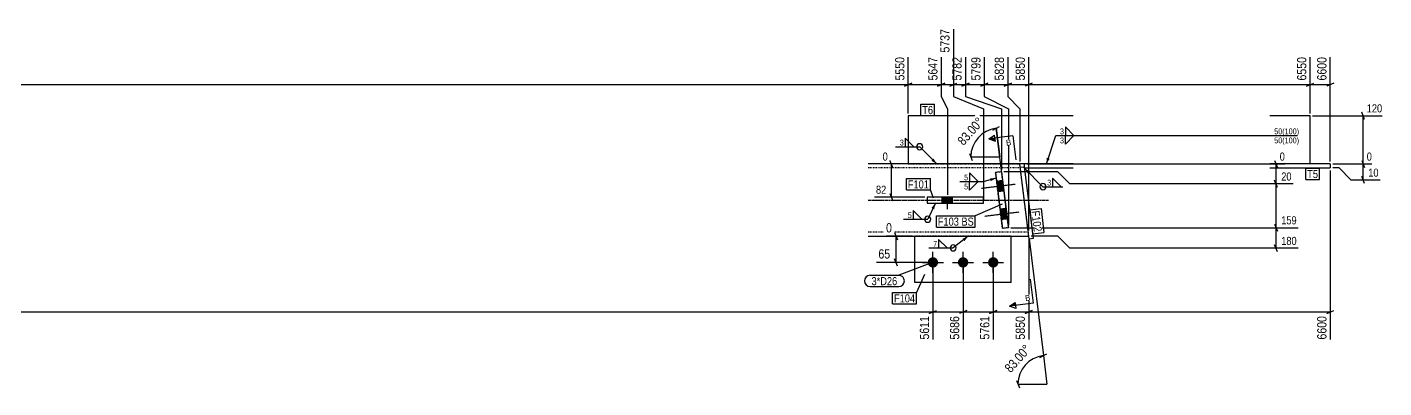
# Model space of a CAD drawing. Header units: millimetres. Extents: x 24 to 44783, y 9 to 937.
# Drawn here: x 41408 to 44783, y 14 to 913 of the extents above; entities that cross this region are included whole.
import ezdxf

# ---------------------------------------------------------------- set-up
doc = ezdxf.new("R2010")
doc.units = ezdxf.units.MM
doc.linetypes.add('DXK_LINE_DOT2', pattern=[3.9198, 1.9599, -1.9599])
doc.linetypes.add('DXK_LINE_DOT3', pattern=[5.9187, 2.979, -0.9799, 0.9799, -0.9799])
for name, color, linetype in [('MÅLSÆTNING', 7, 'Continuous'), ('STÅL', 7, 'Continuous'), ('TEKST', 7, 'Continuous')]:
    doc.layers.add(name, color=color, linetype=linetype)
doc.styles.add('Arial', font='ARIAL.TTF', dxfattribs={"height": 0.2})
doc.styles.add('Arial Narrow', font='ARIALN.TTF', dxfattribs={"height": 0.2})

msp = doc.modelspace()

# ---------------------------------------------------------------- hatches: boundary and pattern name
at = {"layer": 'STÅL', "linetype": 'Continuous'}
for points in [[(43837.6, 504.5), (43834.5, 530.4), (43819.6, 528.5), (43822.8, 502.7)], [(43710, 489.3), (43684, 489.3), (43684, 474.3), (43710, 474.3)], [(43846.2, 435.1), (43843, 460.9), (43828.1, 459), (43831.3, 433.2)], [(43661, 339.8, -1), (43661, 313.8, -1)], [(43736, 339.8, -1), (43736, 313.8, -1)], [(43811, 339.8, -1), (43811, 313.8, -1)]]:
    msp.add_hatch(color=96, dxfattribs=at).paths.add_polyline_path(points)
at = {"layer": 'TEKST', "linetype": 'Continuous'}
for color, points in [(3, [(43662.7, 585.1), (43670.6, 571.8), (43657.4, 579.8)]), (3, [(43951.5, 584.9), (43943.2, 571.8), (43944.3, 587.2)]), (3, [(43896.3, 548.5), (43888.3, 561.8), (43901.6, 553.8)]), (3, [(43803.1, 536.2), (43818.6, 536.8), (43805.2, 529)]), (3, [(43657.4, 462.4), (43667.2, 474.3), (43664.1, 459.2)]), (3, [(43734.7, 385.6), (43748.8, 391.8), (43739.2, 379.7)]), (30, [(43865.6, 227.3), (43866.5, 219.9), (43851.7, 218.1)])]:
    msp.add_hatch(color=color, dxfattribs=at).paths.add_polyline_path(points)

# ---------------------------------------------------------------- linework, layer by layer
at = {"layer": 'MÅLSÆTNING', "color": 7, "linetype": 'Continuous'}
for p, q in [((43711.8, 907.7), (43711.8, 739.4)), ((43599.6, 697.8), (43599.6, 838.1)), ((43599.6, 697.8), (43599.6, 838.1)), ((43681.8, 838.1), (43681.8, 739.4)), ((43741.8, 838.1), (43741.8, 739.4)), ((43788.9, 838.1), (43788.9, 739.4)), ((43847.2, 838.1), (43847.2, 739.4)), ((43899.3, 405.9), (43899.3, 838.1)), ((44599.6, 697.8), (44599.6, 838.1)), ((44649.6, 577.8), (44649.6, 838.1)), ((41189.6, 769.4), (43599.6, 769.4)), ((43608.6, 773), (43590.6, 765.8)), ((43590.6, 765.8), (43608.6, 773)), ((43599.6, 769.4), (43681.8, 769.4)), ((43702.8, 765.8), (43720.8, 773)), ((43732.8, 765.8), (43750.8, 773)), ((43741.8, 769.4), (43788.9, 769.4)), ((43797.9, 773), (43779.9, 765.8)), ((43838.2, 765.8), (43856.2, 773)), ((43847.2, 769.4), (43899.3, 769.4)), ((43908.3, 773), (43890.3, 765.8)), ((44590.6, 765.8), (44608.6, 773)), ((44599.6, 769.4), (44649.6, 769.4)), ((44658.6, 773), (44640.6, 765.8)), ((43741.8, 739.4), (43831.8, 709.4)), ((43788.9, 739.4), (43848.9, 709.4)), ((43788.9, 739.4), (43848.9, 709.4)), ((43831.8, 709.4), (43831.8, 558.2)), ((43831.8, 709.4), (43831.8, 558.2)), ((43847.2, 739.4), (43877.2, 709.4)), ((43847.2, 739.4), (43877.2, 709.4)), ((43848.9, 709.4), (43848.9, 419.2)), ((43848.9, 709.4), (43848.9, 419.2)), ((43877.2, 709.4), (43877.2, 577.8)), ((43877.2, 709.4), (43877.2, 577.8)), ((44605.6, 691.8), (44778.7, 691.8)), ((44734.9, 682.8), (44727.7, 700.8)), ((43810, 656), (43827, 665.3)), ((43832.2, 549.2), (43818.5, 660.7)), ((43818.5, 660.7), (43827.2, 589.2)), ((43561.3, 562.8), (43554.1, 580.8)), ((43751.6, 598.2), (43758.8, 580.2)), ((43755.2, 589.2), (43827.2, 589.2)), ((44511.2, 580.8), (44518.4, 562.8)), ((44727.7, 580.8), (44734.9, 562.8)), ((43593.6, 571.8), (43535.9, 571.8)), ((43557.7, 489.3), (43557.7, 571.8)), ((43971.4, 552.2), (43837.8, 552.2)), ((43971.4, 552.2), (43837.8, 552.2)), ((43894.3, 571.8), (44536.6, 571.8)), ((44001.4, 522.2), (43971.4, 552.2)), ((44001.4, 522.2), (43971.4, 552.2)), ((44514.8, 522.2), (44514.8, 571.8)), ((44649.6, 555.8), (44649.6, 134.7)), ((44655.6, 571.8), (44753.1, 571.8)), ((44671.3, 561.8), (44655.6, 561.8)), ((44701.3, 531.8), (44671.3, 561.8)), ((44734.9, 522.8), (44727.7, 540.8)), ((44731.3, 531.8), (44731.3, 571.8)), ((44557.1, 522.2), (44001.4, 522.2)), ((44557.1, 522.2), (44001.4, 522.2)), ((44518.4, 513.2), (44511.2, 531.2)), ((44518.4, 513.2), (44511.2, 531.2)), ((44514.8, 413.2), (44514.8, 522.2)), ((44773.5, 531.8), (44701.3, 531.8)), ((43641, 489.3), (43515.5, 489.3)), ((43554.1, 498.3), (43561.3, 480.3)), ((43854.9, 413.2), (44569.9, 413.2)), ((43854.9, 413.2), (44569.9, 413.2)), ((44511.2, 422.2), (44518.4, 404.2)), ((44511.2, 422.2), (44518.4, 404.2)), ((44514.8, 361.8), (44514.8, 413.2)), ((43610, 391.8), (43544.4, 391.8)), ((43565.6, 400.8), (43572.8, 382.8)), ((43569.2, 326.8), (43569.2, 391.8)), ((43900.1, 385.8), (43935.8, 94.9)), ((43971.4, 391.8), (43905.3, 391.8)), ((44001.4, 361.8), (43971.4, 391.8)), ((44569.9, 361.8), (44001.4, 361.8)), ((44518.4, 352.8), (44511.2, 370.8)), ((43655, 326.8), (43521, 326.8)), ((43572.8, 317.8), (43565.6, 335.8)), ((43661, 320.8), (43661, 134.7)), ((43661, 320.8), (43661, 134.7)), ((43736, 320.8), (43736, 134.7)), ((43736, 320.8), (43736, 134.7)), ((43811, 320.8), (43811, 134.7)), ((43811, 320.8), (43811, 134.7)), ((40774.6, 203.4), (43661, 203.4)), ((43652, 199.8), (43670, 207)), ((43652, 199.8), (43670, 207)), ((43661, 203.4), (43736, 203.4)), ((43745, 207), (43727, 199.8)), ((43745, 207), (43727, 199.8)), ((43736, 203.4), (43811, 203.4)), ((43820, 207), (43802, 199.8)), ((43802, 199.8), (43820, 207)), ((43811, 203.4), (43899.3, 203.4)), ((43908.3, 207), (43890.3, 199.8)), ((43890.3, 199.8), (43908.3, 207)), ((43899.3, 203.4), (44649.6, 203.4)), ((44640.6, 199.8), (44658.6, 207)), ((43927.3, 90.2), (43944.3, 99.5)), ((43935.8, 94.9), (43944.6, 23.4)), ((43869, 32.4), (43876.2, 14.4)), ((43872.6, 23.4), (43944.6, 23.4))]:
    msp.add_line(p, q, dxfattribs=at)
for centre in [(43827.2, 589.2), (43944.6, 23.4)]:
    msp.add_arc(centre, 72, 97, 180, dxfattribs=at)
at = {"layer": 'STÅL', "color": 2, "linetype": 'Continuous'}
for p, q in [((44010.1, 691.8), (43599.6, 691.8)), ((43599.6, 691.8), (43599.6, 571.8)), ((44599.6, 691.8), (44499.6, 691.8)), ((44599.6, 571.8), (44599.6, 691.8)), ((43877.2, 571.8), (43499.6, 571.8)), ((43831.8, 552.2), (43816.9, 550.4)), ((43816.9, 550.4), (43834, 411.4)), ((43831.8, 552.2), (43848.9, 413.2)), ((43888.3, 571.8), (43877.2, 571.8)), ((43898.5, 399), (43877.2, 571.8)), ((43878.2, 563.9), (43888.1, 565.1)), ((43888.1, 565.1), (43910.1, 386.1)), ((44010.1, 571.8), (43888.3, 571.8)), ((43888.3, 571.8), (43888.3, 563.6)), ((43888.5, 561.8), (44010.1, 561.8)), ((44649.6, 571.8), (44499.6, 571.8)), ((44499.6, 561.8), (44649.6, 561.8)), ((44649.6, 571.8), (44649.6, 561.8)), ((43647, 489.3), (43647, 474.3)), ((43787, 489.3), (43647, 489.3)), ((43647, 474.3), (43787, 474.3)), ((43787, 474.3), (43787, 489.3)), ((43848.9, 413.2), (43834, 411.4)), ((43499.6, 391.8), (43899.3, 391.8)), ((43616, 276.8), (43616, 391.8)), ((43856, 276.8), (43856, 391.8)), ((43900.2, 384.9), (43898.5, 399)), ((43910.1, 386.1), (43900.2, 384.9)), ((43856, 276.8), (43616, 276.8))]:
    msp.add_line(p, q, dxfattribs=at)
at = {"layer": 'STÅL', "color": 7, "linetype": 'DXK_LINE_DOT2'}
for p, q in [((43878.5, 561.8), (43499.6, 561.8)), ((43599.6, 571.8), (43877.2, 571.8)), ((43831.8, 552.2), (43816.9, 550.4)), ((43834, 411.4), (43816.9, 550.4)), ((43848.9, 413.2), (43831.8, 552.2)), ((43898.5, 399), (43878.2, 563.9)), ((44010.1, 571.8), (43888.3, 571.8)), ((43888.3, 561.8), (43888.3, 563.6)), ((43888.3, 561.8), (43888.5, 561.8)), ((44599.6, 571.8), (44499.6, 571.8)), ((43848.9, 413.2), (43834, 411.4)), ((43898.1, 401.8), (43499.6, 401.8)), ((43856, 391.8), (43616, 391.8)), ((43899.1, 393.7), (43898.5, 399)), ((43899.3, 391.8), (43899.1, 393.7))]:
    msp.add_line(p, q, dxfattribs=at)
at = {"layer": 'STÅL', "color": 96, "linetype": 'Continuous'}
for p, q in [((43865.8, 521.1), (43781.5, 510.7)), ((43834.5, 530.4), (43819.6, 528.5)), ((43684, 474.3), (43684, 489.3)), ((43697, 459.3), (43697, 489.3)), ((43710, 474.3), (43710, 489.3)), ((43837.6, 504.5), (43822.8, 502.7)), ((43874.4, 451.6), (43790, 441.3)), ((43843, 460.9), (43828.1, 459)), ((43846.2, 435.1), (43831.3, 433.2)), ((43661, 300.8), (43661, 352.8)), ((43736, 300.8), (43736, 352.8)), ((43811, 300.8), (43811, 352.8)), ((43635, 326.8), (43687, 326.8)), ((43710, 326.8), (43762, 326.8)), ((43785, 326.8), (43837, 326.8))]:
    msp.add_line(p, q, dxfattribs=at)
at = {"layer": 'STÅL', "color": 96, "linetype": 'DXK_LINE_DOT2'}
for p, q in [((43865.8, 521.1), (43781.5, 510.7)), ((43834.5, 530.4), (43819.6, 528.5)), ((43837.6, 504.5), (43822.8, 502.7)), ((43874.4, 451.6), (43790, 441.3)), ((43843, 460.9), (43828.1, 459)), ((43846.2, 435.1), (43831.3, 433.2))]:
    msp.add_line(p, q, dxfattribs=at)
at = {"layer": 'STÅL', "color": 7, "linetype": 'DXK_LINE_DOT3'}
msp.add_line((43499.6, 481.8), (43948.3, 481.8), dxfattribs=at)
at = {"layer": 'TEKST', "color": 30, "linetype": 'Continuous'}
for p, q in [((43816.3, 628.9), (43814.5, 643.8)), ((43851.7, 218.1), (43865.6, 227.3))]:
    msp.add_line(p, q, dxfattribs=at)
at = {"layer": 'TEKST', "color": 3, "linetype": 'Continuous'}
for p, q in [((43670.6, 571.8), (43628.1, 614.8)), ((43818.6, 536.8), (43788.1, 528)), ((43667.2, 474.3), (43648, 434.2)), ((43748.8, 391.8), (43711.3, 362.8))]:
    msp.add_line(p, q, dxfattribs=at)
for centre, start, end in [((43628.1, 614.8), 90, 270), ((43628.1, 614.8), 270, 90), ((43648, 434.2), 90, 270), ((43648, 434.2), 270, 90), ((43711.3, 362.8), 90, 270), ((43711.3, 362.8), 270, 90)]:
    msp.add_arc(centre, 7.5, start, end, dxfattribs=at)

# ---------------------------------------------------------------- wipeouts: each hides what was drawn before it
at = {"color": 0}
for points in [[(43987.4, 644.6), (43987.4, 662), (43975.9, 662), (43975.9, 644.6)], [(43651, 510.9), (43651, 531.9), (43598.6, 531.9), (43598.6, 510.9)], [(43608.7, 436), (43608.7, 453.4), (43597.2, 453.4), (43597.2, 436)], [(43572.3, 270.1), (43572.3, 291.1), (43508.3, 291.1), (43508.3, 270.1)], [(43616.6, 227.2), (43616.6, 248.2), (43564.2, 248.2), (43564.2, 227.2)]]:
    msp.add_wipeout(points, dxfattribs=at).dxf.layer = 'TEKST'
at = {"color": 0, "linetype": 'Continuous'}
msp.add_wipeout([(44568, 644.6), (44568, 662), (44509, 662), (44509, 644.6)], dxfattribs=at).dxf.layer = 'TEKST'

# ---------------------------------------------------------------- next in the draw order: linework, layer by layer
at = {"layer": 'TEKST', "color": 3, "linetype": 'Continuous'}
for p, q in [((44011.9, 642.8), (43990.5, 664.2)), ((43990.5, 664.2), (43990.5, 642.8)), ((43990.5, 642.8), (44011.9, 642.8)), ((43633.2, 434.2), (43611.8, 455.6)), ((43611.8, 455.6), (43611.8, 434.2)), ((43587.9, 434.2), (43648, 434.2)), ((43611.8, 434.2), (43633.2, 434.2))]:
    msp.add_line(p, q, dxfattribs=at)

# ---------------------------------------------------------------- next in the draw order: texts
at = {"layer": 'TEKST', "color": 3, "style": 'Arial Narrow'}
msp.add_text('5', height=14.3, dxfattribs=at).set_placement((43598.4, 437.2))

# ---------------------------------------------------------------- next in the draw order: wipeouts: each hides what was drawn before it
at = {"color": 0, "linetype": 'Continuous'}
for points, layer in [([(43594.8, 842.9), (43561.2, 842.9), (43561.2, 774.8), (43594.8, 774.8)], 'MÅLSÆTNING'), ([(43784.1, 842.9), (43750.5, 842.9), (43750.5, 774.8), (43784.1, 774.8)], 'MÅLSÆTNING'), ([(43894.5, 842.9), (43860.9, 842.9), (43860.9, 774.8), (43894.5, 774.8)], 'MÅLSÆTNING'), ([(44644.8, 842.9), (44611.2, 842.9), (44611.2, 774.8), (44644.8, 774.8)], 'MÅLSÆTNING'), ([(43552.9, 576), (43552.9, 605.4), (43531.7, 605.4), (43531.7, 576)], 'MÅLSÆTNING'), ([(44540.8, 576), (44540.8, 605.4), (44519.6, 605.4), (44519.6, 576)], 'MÅLSÆTNING'), ([(44757.3, 576), (44757.3, 605.4), (44736.1, 605.4), (44736.1, 576)], 'MÅLSÆTNING'), ([(44557.4, 526.4), (44557.4, 555.8), (44523.4, 555.8), (44523.4, 526.4)], 'MÅLSÆTNING'), ([(43549.1, 493.5), (43549.1, 522.9), (43515.1, 522.9), (43515.1, 493.5)], 'MÅLSÆTNING'), ([(44570.2, 417.4), (44570.2, 446.8), (44523.4, 446.8), (44523.4, 417.4)], 'MÅLSÆTNING'), ([(43563.8, 396.6), (43563.8, 430.2), (43539.6, 430.2), (43539.6, 396.6)], 'MÅLSÆTNING'), ([(44570.2, 366), (44570.2, 395.4), (44523.4, 395.4), (44523.4, 366)], 'MÅLSÆTNING'), ([(43559.4, 331.6), (43559.4, 365.2), (43520.6, 365.2), (43520.6, 331.6)], 'MÅLSÆTNING'), ([(43656.2, 198), (43622.6, 198), (43622.6, 129.9), (43656.2, 129.9)], 'MÅLSÆTNING'), ([(43731.2, 198), (43697.6, 198), (43697.6, 129.9), (43731.2, 129.9)], 'MÅLSÆTNING'), ([(43806.2, 198), (43772.6, 198), (43772.6, 129.9), (43806.2, 129.9)], 'MÅLSÆTNING'), ([(44644.8, 198), (44611.2, 198), (44611.2, 129.9), (44644.8, 129.9)], 'MÅLSÆTNING'), ([(43856.9, 618.8), (43855, 633.7), (43841.8, 632.1), (43843.6, 617.2)], 'TEKST')]:
    msp.add_wipeout(points, dxfattribs=at).dxf.layer = layer
at = {"color": 0}
for points, layer in [([(43796, 675.7), (43770.9, 698), (43712.4, 631.9), (43737.6, 609.6)], 'MÅLSÆTNING'), ([(43913.4, 109.9), (43888.2, 132.2), (43829.7, 66.1), (43854.9, 43.8)], 'MÅLSÆTNING'), ([(43661.4, 696), (43661.4, 717), (43634.5, 717), (43634.5, 696)], 'TEKST'), ([(43588.8, 616.6), (43588.8, 634), (43577.3, 634), (43577.3, 616.6)], 'TEKST'), ([(43748.8, 529.8), (43748.8, 547.2), (43737.3, 547.2), (43737.3, 529.8)], 'TEKST'), ([(44619.1, 536.8), (44619.1, 557.8), (44592.2, 557.8), (44592.2, 536.8)], 'TEKST'), ([(43651, 510.9), (43651, 531.9), (43598.6, 531.9), (43598.6, 510.9)], 'TEKST'), ([(43955.5, 517.1), (43955.5, 534.5), (43944, 534.5), (43944, 517.1)], 'TEKST'), ([(43725.6, 418.3), (43725.6, 439.3), (43673.2, 439.3), (43673.2, 418.3)], 'TEKST'), ([(43672, 364.6), (43672, 382), (43660.4, 382), (43660.4, 364.6)], 'TEKST'), ([(43572.3, 270.1), (43572.3, 291.1), (43508.3, 291.1), (43508.3, 270.1)], 'TEKST'), ([(43616.6, 227.2), (43616.6, 248.2), (43564.2, 248.2), (43564.2, 227.2)], 'TEKST')]:
    msp.add_wipeout(points, dxfattribs=at).dxf.layer = layer

# ---------------------------------------------------------------- next in the draw order: hatches: boundary and pattern name
at = {"layer": 'TEKST', "linetype": 'Continuous'}
msp.add_hatch(color=30, dxfattribs=at).paths.add_polyline_path([(43815.4, 636.4), (43816.3, 628.9), (43800.5, 634.6)])

# ---------------------------------------------------------------- next in the draw order: linework, layer by layer
at = {"layer": 'MÅLSÆTNING', "color": 7, "linetype": 'Continuous'}
for p, q in [((43741.8, 838.1), (43741.8, 739.4)), ((43788.9, 838.1), (43788.9, 739.4)), ((43847.2, 838.1), (43847.2, 739.4)), ((43899.3, 405.9), (43899.3, 838.1)), ((44599.6, 697.8), (44599.6, 838.1)), ((43711.8, 769.4), (43741.8, 769.4)), ((43750.8, 773), (43732.8, 765.8)), ((43779.9, 765.8), (43797.9, 773)), ((43788.9, 769.4), (43847.2, 769.4)), ((43856.2, 773), (43838.2, 765.8)), ((43908.3, 773), (43890.3, 765.8)), ((43899.3, 769.4), (44599.6, 769.4)), ((44590.6, 765.8), (44608.6, 773)), ((43681.8, 739.4), (43697, 709.4)), ((43681.8, 739.4), (43697, 709.4)), ((43697, 709.4), (43697, 495.3)), ((43697, 709.4), (43697, 495.3)), ((43711.8, 739.4), (43787, 709.4)), ((43711.8, 739.4), (43787, 709.4)), ((43741.8, 739.4), (43831.8, 709.4)), ((43787, 709.4), (43787, 480.3)), ((43787, 709.4), (43787, 480.3)), ((43899.3, 385.8), (43899.3, 134.7)), ((43899.3, 385.8), (43899.3, 134.7))]:
    msp.add_line(p, q, dxfattribs=at)
at = {"layer": 'TEKST', "color": 30, "linetype": 'Continuous'}
for q in [(43814.5, 643.8), (43816.3, 628.9)]:
    msp.add_line((43800.5, 634.6), q, dxfattribs=at)
at = {"layer": 'TEKST', "color": 7, "linetype": 'Continuous'}
for p, q in [((43860.1, 641.9), (43800.5, 634.6)), ((43860.1, 641.9), (43867.4, 582.3)), ((43595, 535.5), (43654.6, 535.5)), ((43595, 507.3), (43595, 535.5)), ((43595, 507.3), (43654.6, 507.3)), ((43654.6, 507.3), (43654.6, 535.5)), ((43662.8, 486.5), (43654.6, 507.3)), ((43659.9, 326.8), (43575.9, 294.7)), ((43504.7, 294.7), (43575.9, 294.7)), ((43640.4, 296.8), (43620.2, 251.8)), ((43504.7, 266.5), (43575.9, 266.5)), ((43560.6, 251.8), (43620.2, 251.8)), ((43560.6, 223.6), (43560.6, 251.8)), ((43620.2, 223.6), (43620.2, 251.8)), ((43560.6, 223.6), (43620.2, 223.6))]:
    msp.add_line(p, q, dxfattribs=at)
at = {"layer": 'TEKST', "color": 3, "linetype": 'Continuous'}
for p, q in [((43568, 614.8), (43628.1, 614.8)), ((43613.3, 614.8), (43591.9, 636.2)), ((43591.9, 636.2), (43591.9, 614.8)), ((43591.9, 614.8), (43613.3, 614.8)), ((43773.4, 528), (43751.9, 549.4)), ((43751.9, 549.4), (43751.9, 528)), ((43888.3, 561.8), (43934.7, 515.3)), ((43751.9, 528), (43773.4, 528)), ((43934.7, 515.3), (43984.3, 515.3)), ((43980, 515.3), (43958.6, 536.7)), ((43958.6, 536.7), (43958.6, 515.3)), ((43958.6, 515.3), (43980, 515.3)), ((43696.5, 362.8), (43675.1, 384.2)), ((43675.1, 384.2), (43675.1, 362.8)), ((43651.1, 362.8), (43711.3, 362.8)), ((43675.1, 362.8), (43696.5, 362.8))]:
    msp.add_line(p, q, dxfattribs=at)
for start, end in [(90, 270), (270, 90)]:
    msp.add_arc((43934.7, 515.3), 7.5, start, end, dxfattribs=at)
at = {"layer": 'TEKST', "color": 7, "linetype": 'Continuous'}
for centre, start, end in [((43504.7, 280.6), 90, 270), ((43575.9, 280.6), 270, 90)]:
    msp.add_arc(centre, 14.1, start, end, dxfattribs=at)

# ---------------------------------------------------------------- next in the draw order: texts
at = {"layer": 'MÅLSÆTNING', "color": 3, "linetype": 'Continuous', "style": 'Arial Narrow'}
for s, p in [('5550', (43590, 779.6)), ('5799', (43779.3, 779.6)), ('5850', (43889.7, 779.6)), ('6600', (44640, 779.6)), ('5611', (43651.4, 134.7)), ('5686', (43726.4, 134.7)), ('5761', (43801.4, 134.7)), ('6600', (44640, 134.7))]:
    msp.add_text(s, height=22.91, rotation=90.0002, dxfattribs=at).set_placement(p)
at = {"layer": 'MÅLSÆTNING', "color": 3, "style": 'Arial Narrow'}
for p in [(43737.2, 616.4), (43854.5, 50.6)]:
    msp.add_text('83.00°', height=22.91, rotation=48.5009, dxfattribs=at).set_placement(p)
at = {"layer": 'MÅLSÆTNING', "color": 3, "linetype": 'Continuous', "style": 'Arial Narrow'}
for s, height, p in [('0', 20, (43535.9, 580.2)), ('0', 20, (44523.8, 580.2)), ('20', 20.04, (44527.6, 530.6)), ('82', 20.04, (43519.3, 497.7)), ('159', 20.04, (44527.6, 421.6)), ('0', 22.9, (43544.4, 401.4)), ('180', 20.04, (44527.6, 370.2)), ('65', 22.91, (43525.4, 336.4))]:
    msp.add_text(s, height=height, dxfattribs=at).set_placement(p)
at = {"layer": 'TEKST', "color": 3, "style": 'Arial Narrow'}
for s, height, p in [('3', 14.3, (43578.5, 617.8)), ('F101', 20.04, (43598.6, 510.9)), ('3', 14.3, (43945.2, 518.3)), ('7', 14.3, (43661.6, 365.8)), ('3*D26', 20.04, (43508.3, 270.1)), ('F104', 20.04, (43564.2, 227.2))]:
    msp.add_text(s, height=height, dxfattribs=at).set_placement(p)
at = {"layer": 'TEKST', "color": 3, "linetype": 'Continuous', "style": 'Arial'}
msp.add_text('B', height=14.3, rotation=7.0015, dxfattribs=at).set_placement((43843.6, 617.2))

# ---------------------------------------------------------------- next in the draw order: wipeouts: each hides what was drawn before it
at = {"color": 0, "linetype": 'Continuous'}
for points, layer in [([(44773.9, 536), (44773.9, 565.4), (44739.9, 565.4), (44739.9, 536)], 'MÅLSÆTNING'), ([(43987.4, 622.1), (43987.4, 639.5), (43975.9, 639.5), (43975.9, 622.1)], 'TEKST'), ([(44568, 622.1), (44568, 639.5), (44509, 639.5), (44509, 622.1)], 'TEKST')]:
    msp.add_wipeout(points, dxfattribs=at).dxf.layer = layer
at = {"color": 0}
for points in [[(43661.4, 696), (43661.4, 717), (43634.5, 717), (43634.5, 696)], [(44619.1, 536.8), (44619.1, 557.8), (44592.2, 557.8), (44592.2, 536.8)], [(43725.6, 418.3), (43725.6, 439.3), (43673.2, 439.3), (43673.2, 418.3)]]:
    msp.add_wipeout(points, dxfattribs=at).dxf.layer = 'TEKST'

# ---------------------------------------------------------------- next in the draw order: linework, layer by layer
at = {"layer": 'MÅLSÆTNING', "color": 7, "linetype": 'Continuous'}
for p, q in [((44731.3, 571.8), (44731.3, 691.8)), ((44727.7, 580.8), (44734.9, 562.8)), ((44655.6, 571.8), (44753.1, 571.8))]:
    msp.add_line(p, q, dxfattribs=at)
at = {"layer": 'TEKST', "color": 7, "linetype": 'Continuous'}
for p, q in [((43630.9, 720.6), (43665, 720.6)), ((43630.9, 692.4), (43630.9, 720.6)), ((43665, 692.4), (43665, 720.6)), ((43630.9, 692.4), (43665, 692.4)), ((44588.6, 561.4), (44622.7, 561.4)), ((44588.6, 533.2), (44588.6, 561.4)), ((44622.7, 533.2), (44622.7, 561.4)), ((44588.6, 533.2), (44622.7, 533.2)), ((43669.6, 414.7), (43669.6, 442.9))]:
    msp.add_line(p, q, dxfattribs=at)
at = {"layer": 'TEKST', "color": 3, "linetype": 'Continuous'}
for p, q in [((43943.2, 571.8), (43966.6, 642.8)), ((43966.6, 642.8), (44566.8, 642.8)), ((43990.5, 642.8), (44011.9, 642.8)), ((44011.9, 642.8), (43990.5, 621.3)), ((43990.5, 621.3), (43990.5, 642.8))]:
    msp.add_line(p, q, dxfattribs=at)

# ---------------------------------------------------------------- next in the draw order: texts
at = {"layer": 'MÅLSÆTNING', "color": 3, "linetype": 'Continuous', "style": 'Arial Narrow'}
for s, height, p in [('0', 20, (44740.3, 580.2)), ('10', 20.04, (44744.1, 540.2))]:
    msp.add_text(s, height=height, dxfattribs=at).set_placement(p)
at = {"layer": 'TEKST', "color": 3, "style": 'Arial Narrow'}
for s, height, p in [('T6', 20.04, (43634.5, 696)), ('3', 14.3, (43977.1, 645.8)), ('T5', 20.04, (44592.2, 536.8))]:
    msp.add_text(s, height=height, dxfattribs=at).set_placement(p)
at = {"layer": 'TEKST', "color": 3, "linetype": 'Continuous', "style": 'Arial Narrow'}
for s, height, p in [('50(100)', 14.32, (44510.2, 645.8)), ('3', 14.3, (43977.1, 623.3)), ('50(100)', 14.32, (44510.2, 623.3))]:
    msp.add_text(s, height=height, dxfattribs=at).set_placement(p)

# ---------------------------------------------------------------- next in the draw order: wipeouts: each hides what was drawn before it
at = {"color": 0, "linetype": 'Continuous'}
for points, layer in [([(43737, 842.9), (43703.4, 842.9), (43703.4, 774.8), (43737, 774.8)], 'MÅLSÆTNING'), ([(43842.4, 842.9), (43808.8, 842.9), (43808.8, 774.8), (43842.4, 774.8)], 'MÅLSÆTNING'), ([(44594.8, 842.9), (44561.2, 842.9), (44561.2, 774.8), (44594.8, 774.8)], 'MÅLSÆTNING'), ([(43894.5, 198), (43860.9, 198), (43860.9, 129.9), (43894.5, 129.9)], 'MÅLSÆTNING'), ([(43748.8, 507.3), (43748.8, 524.7), (43737.3, 524.7), (43737.3, 507.3)], 'TEKST'), ([(43904.3, 232.1), (43902.5, 247), (43889.3, 245.3), (43891.1, 230.5)], 'TEKST')]:
    msp.add_wipeout(points, dxfattribs=at).dxf.layer = layer
at = {"color": 0}
for points in [[(43762.6, 418.3), (43762.6, 439.3), (43731.9, 439.3), (43731.9, 418.3)], [(43912.3, 402.2), (43933.1, 404.7), (43926.7, 456.8), (43905.9, 454.2)]]:
    msp.add_wipeout(points, dxfattribs=at).dxf.layer = 'TEKST'

# ---------------------------------------------------------------- next in the draw order: linework, layer by layer
at = {"layer": 'MÅLSÆTNING', "color": 7, "linetype": 'Continuous'}
for p, q in [((43711.8, 907.7), (43711.8, 739.4)), ((43690.8, 773), (43672.8, 765.8)), ((43672.8, 765.8), (43690.8, 773)), ((43681.8, 769.4), (43711.8, 769.4)), ((43702.8, 765.8), (43720.8, 773))]:
    msp.add_line(p, q, dxfattribs=at)
at = {"layer": 'TEKST', "color": 3, "linetype": 'Continuous'}
for p, q in [((43728, 528), (43788.1, 528)), ((43751.9, 528), (43773.4, 528)), ((43773.4, 528), (43751.9, 506.6)), ((43751.9, 506.6), (43751.9, 528))]:
    msp.add_line(p, q, dxfattribs=at)
at = {"layer": 'TEKST', "color": 7, "linetype": 'Continuous'}
for q in [(43903.9, 284.9), (43851.7, 218.1)]:
    msp.add_line((43911.2, 225.4), q, dxfattribs=at)
at = {"layer": 'TEKST', "color": 30, "linetype": 'Continuous'}
for p, q in [((43867.5, 212.4), (43851.7, 218.1)), ((43865.6, 227.3), (43867.5, 212.4))]:
    msp.add_line(p, q, dxfattribs=at)

# ---------------------------------------------------------------- next in the draw order: texts
at = {"layer": 'MÅLSÆTNING', "color": 3, "linetype": 'Continuous', "style": 'Arial Narrow'}
for s, p in [('5782', (43732.2, 779.6)), ('5828', (43837.6, 779.6)), ('6550', (44590, 779.6)), ('5850', (43889.7, 134.7))]:
    msp.add_text(s, height=22.91, rotation=90.0002, dxfattribs=at).set_placement(p)
at = {"layer": 'TEKST', "color": 3, "style": 'Arial Narrow'}
msp.add_text('5', height=14.3, dxfattribs=at).set_placement((43738.5, 531))
at = {"layer": 'TEKST', "color": 3, "linetype": 'Continuous', "style": 'Arial Narrow'}
msp.add_text('5', height=14.3, dxfattribs=at).set_placement((43738.5, 508.5))
at = {"layer": 'TEKST', "color": 3, "linetype": 'Continuous', "style": 'Arial'}
msp.add_text('B', height=14.3, rotation=7.0015, dxfattribs=at).set_placement((43891.1, 230.5))

# ---------------------------------------------------------------- next in the draw order: wipeouts: each hides what was drawn before it
at = {"color": 0, "linetype": 'Continuous'}
msp.add_wipeout([(44782.9, 696), (44782.9, 725.4), (44736.1, 725.4), (44736.1, 696)], dxfattribs=at).dxf.layer = 'MÅLSÆTNING'
at = {"color": 0}
for points in [[(43762.6, 418.3), (43762.6, 439.3), (43731.9, 439.3), (43731.9, 418.3)], [(43912.3, 402.2), (43933.1, 404.7), (43926.7, 456.8), (43905.9, 454.2)]]:
    msp.add_wipeout(points, dxfattribs=at).dxf.layer = 'TEKST'

# ---------------------------------------------------------------- next in the draw order: linework, layer by layer
at = {"layer": 'TEKST', "color": 7, "linetype": 'Continuous'}
for p, q in [((43669.6, 442.9), (43766.2, 442.9)), ((43833.1, 471.8), (43766.2, 442.9)), ((43766.2, 414.7), (43766.2, 442.9)), ((43901.9, 457.3), (43929.9, 460.8)), ((43901.9, 457.3), (43909.1, 398.2)), ((43929.9, 460.8), (43937.1, 401.6)), ((43669.6, 414.7), (43766.2, 414.7)), ((43909.1, 398.2), (43937.1, 401.6))]:
    msp.add_line(p, q, dxfattribs=at)

# ---------------------------------------------------------------- next in the draw order: texts
at = {"layer": 'MÅLSÆTNING', "color": 3, "linetype": 'Continuous', "style": 'Arial Narrow'}
msp.add_text('120', height=20.04, dxfattribs=at).set_placement((44740.3, 700.2))
at = {"layer": 'TEKST', "color": 3, "style": 'Arial Narrow'}
msp.add_text('F102', height=20.04, rotation=-82.9987, dxfattribs=at).set_placement((43905.9, 454.2))
for s, p in [('F103', (43673.2, 418.3)), ('BS', (43731.9, 418.3))]:
    msp.add_text(s, height=20.04, dxfattribs=at).set_placement(p)

# ---------------------------------------------------------------- next in the draw order: wipeouts: each hides what was drawn before it
at = {"color": 0, "linetype": 'Continuous'}
msp.add_wipeout([(43707, 912.5), (43673.4, 912.5), (43673.4, 844.4), (43707, 844.4)], dxfattribs=at).dxf.layer = 'MÅLSÆTNING'

# ---------------------------------------------------------------- next in the draw order: linework, layer by layer
at = {"layer": 'MÅLSÆTNING', "color": 7, "linetype": 'Continuous'}
msp.add_line((43681.8, 838.1), (43681.8, 739.4), dxfattribs=at)

# ---------------------------------------------------------------- next in the draw order: texts
at = {"layer": 'MÅLSÆTNING', "color": 3, "linetype": 'Continuous', "style": 'Arial Narrow'}
msp.add_text('5737', height=22.91, rotation=90.0002, dxfattribs=at).set_placement((43702.2, 849.2))

# ---------------------------------------------------------------- next in the draw order: wipeouts: each hides what was drawn before it
at = {"color": 0, "linetype": 'Continuous'}
msp.add_wipeout([(43677, 842.9), (43643.4, 842.9), (43643.4, 774.8), (43677, 774.8)], dxfattribs=at).dxf.layer = 'MÅLSÆTNING'

# ---------------------------------------------------------------- next in the draw order: texts
at = {"layer": 'MÅLSÆTNING', "color": 3, "linetype": 'Continuous', "style": 'Arial Narrow'}
msp.add_text('5647', height=22.91, rotation=90.0002, dxfattribs=at).set_placement((43672.2, 779.6))

doc.saveas('drawing.dxf')
